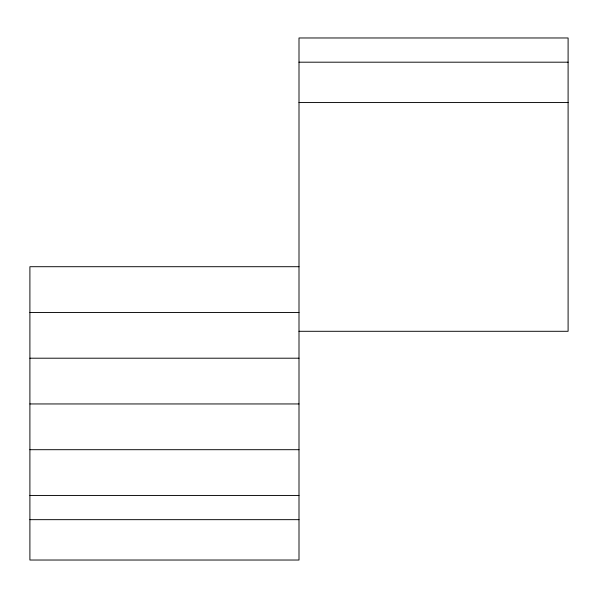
<?xml version="1.0" encoding="UTF-8"?>
<svg xmlns="http://www.w3.org/2000/svg" width="598" height="598" viewBox="0 0 598 598"><rect width="100%" height="100%" fill="white"/><g stroke="black" fill="none" stroke-linecap="round" stroke-linejoin="round"><path stroke-width="0.9" d="M299 62.192L568.1 62.192M299 102.557L568.1 102.557M299 266.708L29.9 266.708L29.9 560.027L299 560.027L299 37.973L568.1 37.973L568.1 331.292L299 331.292M29.9 312.455L299 312.455M29.9 358.202L299 358.202M29.9 403.949L299 403.949M29.9 449.696L299 449.696M29.9 495.443L299 495.443M29.9 519.662L299 519.662"/></g></svg>
